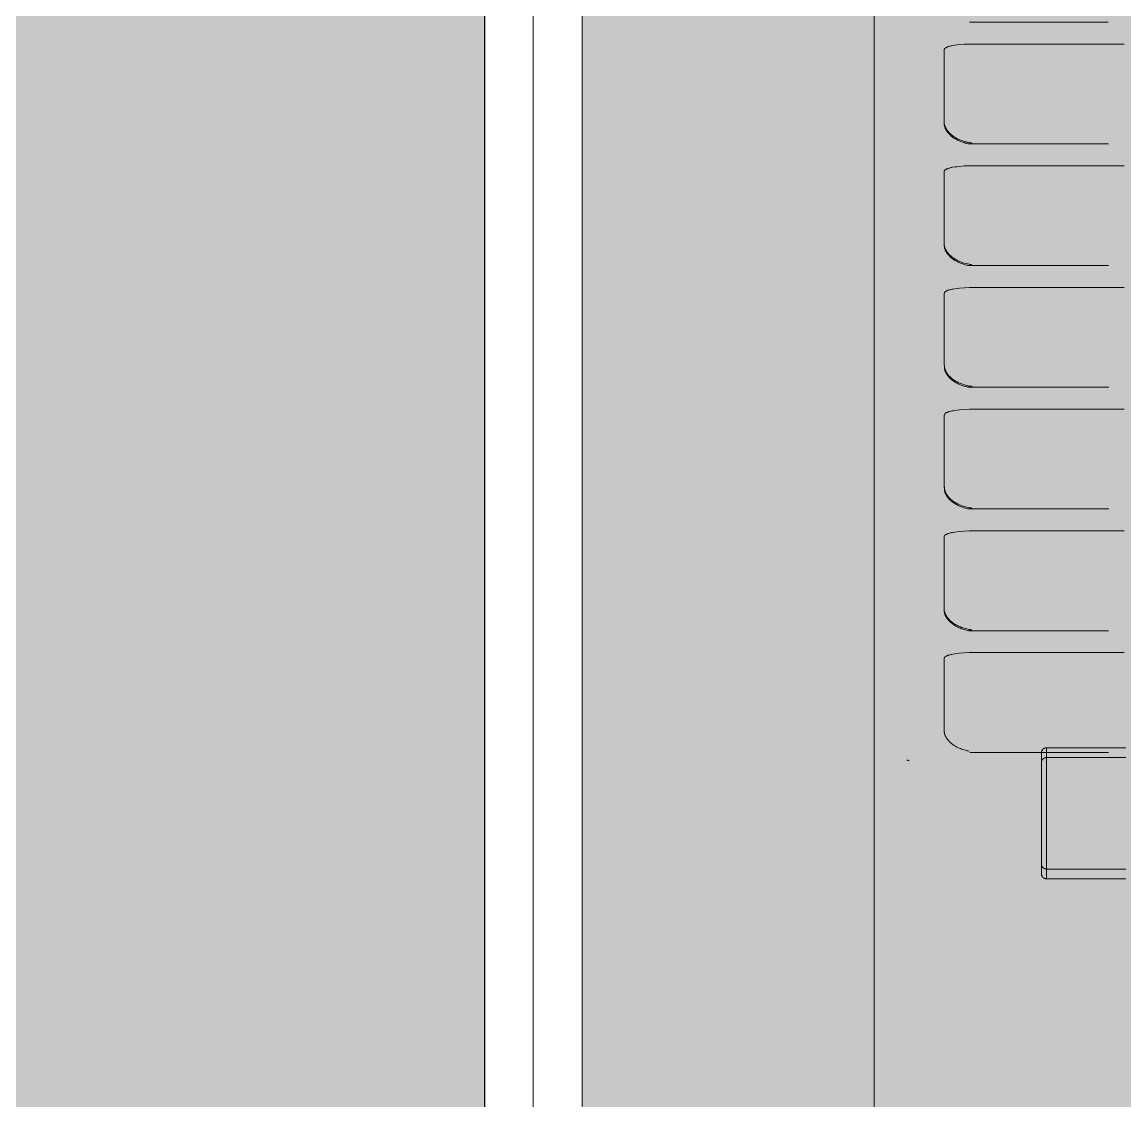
# Model space of a CAD drawing. Header units: millimetres. Extents: x 126 to 12547, y 1644 to 26714.
# Drawn here: x 727.3 to 840.5, y 25243.9 to 25354.6 of the extents above; entities that cross this region are included whole.
import ezdxf

# ---------------------------------------------------------------- set-up
doc = ezdxf.new("R2010")
doc.units = ezdxf.units.MM
doc.linetypes.add('CONTINUA', pattern=[0])
doc.layers.add('cono piramide', color=4, linetype='Continuous')
for name, color, linetype, lineweight in [('F_ARREDI_pareti', 1, 'Continuous', 0), ('F_CARROZZERIA esterna', 9, 'Continuous', 5), ('F_INFISSI', 4, 'Continuous', 5), ('F_MINERAL WALL', 6, 'Continuous', 5), ('F_Tendaggio', 252, 'Continuous', 5), ('F_VETRO', 140, 'Continuous', 5)]:
    doc.layers.add(name, color=color, linetype=linetype, lineweight=lineweight)

# ---------------------------------------------------------------- blocks, each defined once
blk = doc.blocks.new('TENDAGGIO_infisso piccolo_prospetto_fronte')
at = {"layer": 'F_Tendaggio'}
for points in [[(734413.39, 513452.12), (734427.63, 513452.12)], [(734413.4, 513449.86), (734413.36, 513449.86), (734412.84, 513449.84), (734412.32, 513449.8), (734412.09, 513449.77), (734411.87, 513449.74), (734411.67, 513449.71), (734411.58, 513449.69), (734411.49, 513449.67), (734411.41, 513449.65), (734411.33, 513449.63), (734411.25, 513449.61), (734411.18, 513449.58), (734411.15, 513449.57), (734411.12, 513449.56), (734411.09, 513449.55), (734411.06, 513449.54), (734411.03, 513449.52), (734411.01, 513449.51), (734410.98, 513449.5), (734410.96, 513449.49), (734410.94, 513449.47), (734410.93, 513449.47), (734410.92, 513449.46), (734410.91, 513449.45), (734410.9, 513449.44), (734410.89, 513449.44), (734410.88, 513449.43), (734410.87, 513449.42), (734410.86, 513449.42), (734410.85, 513449.41), (734410.85, 513449.4), (734410.84, 513449.4), (734410.83, 513449.39), (734410.83, 513449.38), (734410.82, 513449.37), (734410.81, 513449.37), (734410.81, 513449.36), (734410.81, 513449.36), (734410.8, 513449.35), (734410.8, 513449.35), (734410.8, 513449.34), (734410.8, 513449.34), (734410.8, 513449.34), (734410.79, 513449.33), (734410.79, 513449.33), (734410.79, 513449.32), (734410.79, 513449.32), (734410.79, 513449.32), (734410.79, 513449.31), (734410.78, 513449.31), (734410.78, 513449.31), (734410.78, 513449.3), (734410.78, 513449.3), (734410.78, 513449.29), (734410.78, 513449.29), (734410.78, 513449.29), (734410.78, 513449.28), (734410.78, 513449.28), (734410.78, 513449.27), (734410.77, 513449.27), (734410.77, 513449.27), (734410.77, 513449.26), (734410.77, 513449.26), (734410.77, 513449.25), (734410.77, 513441.9), (734410.77, 513441.86), (734410.78, 513441.82), (734410.78, 513441.77), (734410.79, 513441.73), (734410.79, 513441.69), (734410.8, 513441.64), (734410.81, 513441.6), (734410.82, 513441.56), (734410.83, 513441.51), (734410.85, 513441.47), (734410.86, 513441.43), (734410.88, 513441.38), (734410.9, 513441.34), (734410.92, 513441.3), (734410.94, 513441.25), (734410.96, 513441.21), (734410.98, 513441.17), (734411.01, 513441.13), (734411.03, 513441.08), (734411.06, 513441.04), (734411.09, 513441), (734411.12, 513440.96), (734411.15, 513440.92), (734411.18, 513440.88), (734411.22, 513440.84), (734411.25, 513440.8), (734411.29, 513440.76), (734411.33, 513440.72), (734411.37, 513440.68), (734411.41, 513440.64), (734411.45, 513440.61), (734411.49, 513440.57), (734411.53, 513440.53), (734411.58, 513440.5), (734411.63, 513440.46), (734411.67, 513440.42), (734411.72, 513440.39), (734411.77, 513440.36), (734411.82, 513440.32), (734411.87, 513440.29), (734411.93, 513440.26), (734411.98, 513440.23), (734412.09, 513440.17), (734412.2, 513440.11), (734412.32, 513440.06), (734412.45, 513440), (734412.57, 513439.95), (734412.7, 513439.91), (734412.83, 513439.87), (734412.96, 513439.83), (734413.1, 513439.8), (734413.23, 513439.77), (734413.36, 513439.75)], [(734429.25, 513449.86), (734413.4, 513449.86)], [(734413.63, 513439.66), (734413.63, 513439.66), (734413.63, 513439.66), (734413.63, 513439.66), (734413.63, 513439.66), (734413.63, 513439.66), (734413.63, 513439.66), (734413.63, 513439.66), (734413.63, 513439.66), (734413.63, 513439.66), (734413.63, 513439.66), (734413.63, 513439.66), (734413.63, 513439.66), (734413.62, 513439.66), (734413.62, 513439.66), (734413.62, 513439.66), (734413.62, 513439.66), (734413.62, 513439.66), (734413.62, 513439.66), (734413.62, 513439.66), (734413.62, 513439.66), (734413.62, 513439.66), (734413.62, 513439.66), (734413.62, 513439.66), (734413.62, 513439.66), (734413.62, 513439.66), (734413.62, 513439.66), (734413.62, 513439.66), (734413.62, 513439.66), (734413.62, 513439.66), (734413.62, 513439.66), (734413.62, 513439.66), (734413.62, 513439.66), (734413.62, 513439.66), (734413.62, 513439.66), (734413.62, 513439.66), (734413.62, 513439.66), (734413.62, 513439.66), (734413.62, 513439.66), (734413.62, 513439.65), (734413.62, 513439.65), (734413.62, 513439.65), (734413.62, 513439.65), (734413.62, 513439.65), (734413.62, 513439.65), (734413.61, 513439.65), (734413.61, 513439.65), (734413.61, 513439.65), (734413.61, 513439.65), (734413.61, 513439.65), (734413.61, 513439.65), (734413.6, 513439.65), (734413.59, 513439.64), (734413.58, 513439.64), (734413.57, 513439.64), (734413.56, 513439.63), (734413.54, 513439.63), (734413.53, 513439.63), (734413.52, 513439.63), (734413.48, 513439.63), (734413.46, 513439.62), (734413.43, 513439.62), (734413.41, 513439.62), (734413.38, 513439.62), (734413.35, 513439.62), (734413.33, 513439.63), (734413.3, 513439.63), (734413.28, 513439.63), (734413.25, 513439.63), (734413.23, 513439.64), (734413.2, 513439.64), (734413.08, 513439.67), (734412.95, 513439.7), (734412.82, 513439.74), (734412.7, 513439.78), (734412.57, 513439.82), (734412.45, 513439.87), (734412.33, 513439.92), (734412.21, 513439.97), (734412.1, 513440.03), (734411.99, 513440.09), (734411.89, 513440.15), (734411.84, 513440.18), (734411.79, 513440.21), (734411.74, 513440.24), (734411.69, 513440.28), (734411.65, 513440.31), (734411.6, 513440.34), (734411.56, 513440.38), (734411.51, 513440.41), (734411.47, 513440.45), (734411.43, 513440.49), (734411.39, 513440.52), (734411.35, 513440.56), (734411.32, 513440.6), (734411.28, 513440.63), (734411.24, 513440.67), (734411.21, 513440.71), (734411.18, 513440.75), (734411.15, 513440.79), (734411.12, 513440.83), (734411.09, 513440.87), (734411.06, 513440.91), (734411.03, 513440.95), (734411.01, 513440.99), (734410.98, 513441.03), (734410.96, 513441.07), (734410.94, 513441.11), (734410.92, 513441.15), (734410.9, 513441.19), (734410.88, 513441.23), (734410.87, 513441.27), (734410.85, 513441.32), (734410.84, 513441.36), (734410.83, 513441.4), (734410.82, 513441.44), (734410.81, 513441.48), (734410.8, 513441.52), (734410.79, 513441.56), (734410.78, 513441.61), (734410.78, 513441.65), (734410.78, 513441.69), (734410.77, 513441.73), (734410.77, 513441.86)], [(734413.36, 513439.75), (734413.42, 513439.74), (734413.47, 513439.73), (734413.51, 513439.72), (734413.53, 513439.71), (734413.56, 513439.71), (734413.57, 513439.7), (734413.58, 513439.7), (734413.58, 513439.7), (734413.59, 513439.69), (734413.6, 513439.69), (734413.6, 513439.69), (734413.6, 513439.69), (734413.6, 513439.69), (734413.61, 513439.68), (734413.61, 513439.68), (734413.61, 513439.68), (734413.61, 513439.68), (734413.61, 513439.68), (734413.62, 513439.68), (734413.62, 513439.68), (734413.62, 513439.68), (734413.62, 513439.68), (734413.62, 513439.68), (734413.62, 513439.68), (734413.62, 513439.68), (734413.62, 513439.67), (734413.62, 513439.67), (734413.62, 513439.67), (734413.62, 513439.67), (734413.62, 513439.67), (734413.62, 513439.67), (734413.62, 513439.67), (734413.62, 513439.67), (734413.62, 513439.67), (734413.62, 513439.67), (734413.62, 513439.67), (734413.62, 513439.67), (734413.62, 513439.67), (734413.62, 513439.67), (734413.62, 513439.67), (734413.62, 513439.67), (734413.62, 513439.67), (734413.62, 513439.67), (734413.62, 513439.67), (734413.62, 513439.67), (734413.62, 513439.67), (734413.63, 513439.67), (734413.63, 513439.67), (734413.63, 513439.67), (734413.63, 513439.67), (734413.63, 513439.67), (734413.63, 513439.67), (734413.63, 513439.67), (734413.63, 513439.67), (734413.63, 513439.67), (734413.63, 513439.66)], [(734413.41, 513439.62), (734427.65, 513439.62)], [(734413.4, 513437.37), (734413.36, 513437.37), (734412.84, 513437.34), (734412.32, 513437.3), (734412.09, 513437.27), (734411.87, 513437.24), (734411.67, 513437.21), (734411.58, 513437.19), (734411.49, 513437.17), (734411.41, 513437.15), (734411.33, 513437.13), (734411.25, 513437.11), (734411.18, 513437.09), (734411.15, 513437.08), (734411.12, 513437.06), (734411.09, 513437.05), (734411.06, 513437.04), (734411.03, 513437.03), (734411.01, 513437.01), (734410.98, 513437), (734410.96, 513436.99), (734410.94, 513436.97), (734410.93, 513436.97), (734410.92, 513436.96), (734410.91, 513436.95), (734410.9, 513436.95), (734410.89, 513436.94), (734410.88, 513436.93), (734410.87, 513436.93), (734410.86, 513436.92), (734410.85, 513436.91), (734410.85, 513436.91), (734410.84, 513436.9), (734410.83, 513436.89), (734410.83, 513436.88), (734410.82, 513436.88), (734410.81, 513436.87), (734410.81, 513436.86), (734410.81, 513436.86), (734410.8, 513436.85), (734410.8, 513436.85), (734410.8, 513436.85), (734410.8, 513436.84), (734410.8, 513436.84), (734410.79, 513436.84), (734410.79, 513436.83), (734410.79, 513436.83), (734410.79, 513436.82), (734410.79, 513436.82), (734410.79, 513436.82), (734410.78, 513436.81), (734410.78, 513436.81), (734410.78, 513436.8), (734410.78, 513436.8), (734410.78, 513436.8), (734410.78, 513436.79), (734410.78, 513436.79), (734410.78, 513436.79), (734410.78, 513436.78), (734410.78, 513436.78), (734410.77, 513436.77), (734410.77, 513436.77), (734410.77, 513436.77), (734410.77, 513436.76), (734410.77, 513436.76), (734410.77, 513429.41), (734410.77, 513429.36), (734410.78, 513429.32), (734410.78, 513429.28), (734410.79, 513429.23), (734410.79, 513429.19), (734410.8, 513429.15), (734410.81, 513429.1), (734410.82, 513429.06), (734410.83, 513429.01), (734410.85, 513428.97), (734410.86, 513428.93), (734410.88, 513428.88), (734410.9, 513428.84), (734410.92, 513428.8), (734410.94, 513428.76), (734410.96, 513428.71), (734410.98, 513428.67), (734411.01, 513428.63), (734411.03, 513428.59), (734411.06, 513428.54), (734411.09, 513428.5), (734411.12, 513428.46), (734411.15, 513428.42), (734411.18, 513428.38), (734411.22, 513428.34), (734411.25, 513428.3), (734411.29, 513428.26), (734411.33, 513428.22), (734411.37, 513428.18), (734411.41, 513428.15), (734411.45, 513428.11), (734411.49, 513428.07), (734411.53, 513428.03), (734411.58, 513428), (734411.63, 513427.96), (734411.67, 513427.93), (734411.72, 513427.89), (734411.77, 513427.86), (734411.82, 513427.83), (734411.87, 513427.79), (734411.93, 513427.76), (734411.98, 513427.73), (734412.09, 513427.67), (734412.2, 513427.61), (734412.32, 513427.56), (734412.45, 513427.51), (734412.57, 513427.46), (734412.7, 513427.41), (734412.83, 513427.37), (734412.96, 513427.34), (734413.1, 513427.3), (734413.23, 513427.28), (734413.36, 513427.25)], [(734429.25, 513437.37), (734413.4, 513437.37)], [(734413.63, 513427.17), (734413.63, 513427.17), (734413.63, 513427.17), (734413.63, 513427.17), (734413.63, 513427.17), (734413.63, 513427.17), (734413.63, 513427.17), (734413.63, 513427.17), (734413.63, 513427.17), (734413.63, 513427.17), (734413.63, 513427.17), (734413.63, 513427.17), (734413.63, 513427.16), (734413.62, 513427.16), (734413.62, 513427.16), (734413.62, 513427.16), (734413.62, 513427.16), (734413.62, 513427.16), (734413.62, 513427.16), (734413.62, 513427.16), (734413.62, 513427.16), (734413.62, 513427.16), (734413.62, 513427.16), (734413.62, 513427.16), (734413.62, 513427.16), (734413.62, 513427.16), (734413.62, 513427.16), (734413.62, 513427.16), (734413.62, 513427.16), (734413.62, 513427.16), (734413.62, 513427.16), (734413.62, 513427.16), (734413.62, 513427.16), (734413.62, 513427.16), (734413.62, 513427.16), (734413.62, 513427.16), (734413.62, 513427.16), (734413.62, 513427.16), (734413.62, 513427.16), (734413.62, 513427.16), (734413.62, 513427.16), (734413.62, 513427.16), (734413.62, 513427.16), (734413.62, 513427.15), (734413.62, 513427.15), (734413.61, 513427.15), (734413.61, 513427.15), (734413.61, 513427.15), (734413.61, 513427.15), (734413.61, 513427.15), (734413.61, 513427.15), (734413.6, 513427.15), (734413.59, 513427.15), (734413.58, 513427.14), (734413.57, 513427.14), (734413.56, 513427.14), (734413.54, 513427.13), (734413.53, 513427.13), (734413.52, 513427.13), (734413.48, 513427.13), (734413.46, 513427.13), (734413.43, 513427.13), (734413.41, 513427.13), (734413.38, 513427.13), (734413.35, 513427.13), (734413.33, 513427.13), (734413.3, 513427.13), (734413.28, 513427.13), (734413.25, 513427.14), (734413.23, 513427.14), (734413.2, 513427.14), (734413.08, 513427.17), (734412.95, 513427.2), (734412.82, 513427.24), (734412.7, 513427.28), (734412.57, 513427.32), (734412.45, 513427.37), (734412.33, 513427.42), (734412.21, 513427.47), (734412.1, 513427.53), (734411.99, 513427.59), (734411.89, 513427.65), (734411.84, 513427.68), (734411.79, 513427.71), (734411.74, 513427.75), (734411.69, 513427.78), (734411.65, 513427.81), (734411.6, 513427.85), (734411.56, 513427.88), (734411.51, 513427.92), (734411.47, 513427.95), (734411.43, 513427.99), (734411.39, 513428.03), (734411.35, 513428.06), (734411.32, 513428.1), (734411.28, 513428.14), (734411.24, 513428.17), (734411.21, 513428.21), (734411.18, 513428.25), (734411.15, 513428.29), (734411.12, 513428.33), (734411.09, 513428.37), (734411.06, 513428.41), (734411.03, 513428.45), (734411.01, 513428.49), (734410.98, 513428.53), (734410.96, 513428.57), (734410.94, 513428.61), (734410.92, 513428.65), (734410.9, 513428.69), (734410.88, 513428.74), (734410.87, 513428.78), (734410.85, 513428.82), (734410.84, 513428.86), (734410.83, 513428.9), (734410.82, 513428.94), (734410.81, 513428.98), (734410.8, 513429.02), (734410.79, 513429.07), (734410.78, 513429.11), (734410.78, 513429.15), (734410.78, 513429.19), (734410.77, 513429.23), (734410.77, 513429.36)], [(734413.36, 513427.25), (734413.42, 513427.24), (734413.47, 513427.23), (734413.51, 513427.22), (734413.53, 513427.21), (734413.56, 513427.21), (734413.57, 513427.2), (734413.58, 513427.2), (734413.58, 513427.2), (734413.59, 513427.2), (734413.6, 513427.19), (734413.6, 513427.19), (734413.6, 513427.19), (734413.6, 513427.19), (734413.61, 513427.19), (734413.61, 513427.19), (734413.61, 513427.18), (734413.61, 513427.18), (734413.61, 513427.18), (734413.62, 513427.18), (734413.62, 513427.18), (734413.62, 513427.18), (734413.62, 513427.18), (734413.62, 513427.18), (734413.62, 513427.18), (734413.62, 513427.18), (734413.62, 513427.18), (734413.62, 513427.18), (734413.62, 513427.18), (734413.62, 513427.18), (734413.62, 513427.18), (734413.62, 513427.18), (734413.62, 513427.17), (734413.62, 513427.17), (734413.62, 513427.17), (734413.62, 513427.17), (734413.62, 513427.17), (734413.62, 513427.17), (734413.62, 513427.17), (734413.62, 513427.17), (734413.62, 513427.17), (734413.62, 513427.17), (734413.62, 513427.17), (734413.62, 513427.17), (734413.62, 513427.17), (734413.62, 513427.17), (734413.62, 513427.17), (734413.63, 513427.17), (734413.63, 513427.17), (734413.63, 513427.17), (734413.63, 513427.17), (734413.63, 513427.17), (734413.63, 513427.17), (734413.63, 513427.17), (734413.63, 513427.17), (734413.63, 513427.17), (734413.63, 513427.17)], [(734413.41, 513427.13), (734427.65, 513427.13)], [(734413.43, 513424.87), (734413.38, 513424.87), (734412.86, 513424.84), (734412.34, 513424.8), (734412.11, 513424.77), (734411.89, 513424.74), (734411.69, 513424.71), (734411.6, 513424.69), (734411.51, 513424.67), (734411.43, 513424.65), (734411.35, 513424.63), (734411.27, 513424.61), (734411.2, 513424.59), (734411.17, 513424.58), (734411.14, 513424.57), (734411.11, 513424.55), (734411.08, 513424.54), (734411.05, 513424.53), (734411.03, 513424.52), (734411, 513424.5), (734410.98, 513424.49), (734410.96, 513424.48), (734410.95, 513424.47), (734410.94, 513424.46), (734410.93, 513424.46), (734410.92, 513424.45), (734410.91, 513424.44), (734410.9, 513424.44), (734410.89, 513424.43), (734410.88, 513424.42), (734410.87, 513424.41), (734410.87, 513424.41), (734410.86, 513424.4), (734410.85, 513424.39), (734410.85, 513424.39), (734410.84, 513424.38), (734410.84, 513424.37), (734410.83, 513424.36), (734410.83, 513424.36), (734410.83, 513424.36), (734410.82, 513424.35), (734410.82, 513424.35), (734410.82, 513424.35), (734410.82, 513424.34), (734410.81, 513424.34), (734410.81, 513424.33), (734410.81, 513424.33), (734410.81, 513424.33), (734410.81, 513424.32), (734410.81, 513424.32), (734410.8, 513424.31), (734410.8, 513424.31), (734410.8, 513424.31), (734410.8, 513424.3), (734410.8, 513424.3), (734410.8, 513424.3), (734410.8, 513424.29), (734410.8, 513424.29), (734410.8, 513424.28), (734410.8, 513424.28), (734410.8, 513424.28), (734410.8, 513424.27), (734410.79, 513424.27), (734410.79, 513424.26), (734410.79, 513424.26), (734410.79, 513416.91), (734410.8, 513416.87), (734410.8, 513416.82), (734410.8, 513416.78), (734410.81, 513416.74), (734410.81, 513416.69), (734410.82, 513416.65), (734410.83, 513416.6), (734410.84, 513416.56), (734410.85, 513416.52), (734410.87, 513416.47), (734410.88, 513416.43), (734410.9, 513416.39), (734410.92, 513416.34), (734410.94, 513416.3), (734410.96, 513416.26), (734410.98, 513416.22), (734411, 513416.17), (734411.03, 513416.13), (734411.05, 513416.09), (734411.08, 513416.05), (734411.11, 513416.01), (734411.14, 513415.96), (734411.17, 513415.92), (734411.2, 513415.88), (734411.24, 513415.84), (734411.27, 513415.8), (734411.31, 513415.76), (734411.35, 513415.72), (734411.39, 513415.69), (734411.43, 513415.65), (734411.47, 513415.61), (734411.51, 513415.57), (734411.56, 513415.54), (734411.6, 513415.5), (734411.65, 513415.46), (734411.69, 513415.43), (734411.74, 513415.4), (734411.79, 513415.36), (734411.84, 513415.33), (734411.89, 513415.3), (734411.95, 513415.26), (734412, 513415.23), (734412.11, 513415.17), (734412.22, 513415.12), (734412.34, 513415.06), (734412.47, 513415.01), (734412.59, 513414.96), (734412.72, 513414.92), (734412.85, 513414.87), (734412.98, 513414.84), (734413.12, 513414.81), (734413.25, 513414.78), (734413.38, 513414.75)], [(734429.27, 513424.87), (734413.43, 513424.87)], [(734413.65, 513414.67), (734413.65, 513414.67), (734413.65, 513414.67), (734413.65, 513414.67), (734413.65, 513414.67), (734413.65, 513414.67), (734413.65, 513414.67), (734413.65, 513414.67), (734413.65, 513414.67), (734413.65, 513414.67), (734413.65, 513414.67), (734413.65, 513414.67), (734413.65, 513414.67), (734413.65, 513414.67), (734413.65, 513414.67), (734413.65, 513414.67), (734413.65, 513414.67), (734413.65, 513414.67), (734413.65, 513414.67), (734413.65, 513414.67), (734413.64, 513414.67), (734413.64, 513414.67), (734413.64, 513414.67), (734413.64, 513414.67), (734413.64, 513414.67), (734413.64, 513414.66), (734413.64, 513414.66), (734413.64, 513414.66), (734413.64, 513414.66), (734413.64, 513414.66), (734413.64, 513414.66), (734413.64, 513414.66), (734413.64, 513414.66), (734413.64, 513414.66), (734413.64, 513414.66), (734413.64, 513414.66), (734413.64, 513414.66), (734413.64, 513414.66), (734413.64, 513414.66), (734413.64, 513414.66), (734413.64, 513414.66), (734413.64, 513414.66), (734413.64, 513414.66), (734413.64, 513414.66), (734413.64, 513414.66), (734413.63, 513414.66), (734413.63, 513414.66), (734413.63, 513414.66), (734413.63, 513414.65), (734413.63, 513414.65), (734413.63, 513414.65), (734413.63, 513414.65), (734413.61, 513414.65), (734413.6, 513414.65), (734413.59, 513414.64), (734413.58, 513414.64), (734413.56, 513414.64), (734413.55, 513414.64), (734413.54, 513414.63), (734413.5, 513414.63), (734413.48, 513414.63), (734413.45, 513414.63), (734413.43, 513414.63), (734413.4, 513414.63), (734413.38, 513414.63), (734413.35, 513414.63), (734413.32, 513414.63), (734413.3, 513414.64), (734413.27, 513414.64), (734413.25, 513414.64), (734413.22, 513414.65), (734413.1, 513414.67), (734412.97, 513414.71), (734412.84, 513414.74), (734412.72, 513414.78), (734412.59, 513414.82), (734412.47, 513414.87), (734412.35, 513414.92), (734412.23, 513414.98), (734412.12, 513415.03), (734412.01, 513415.09), (734411.91, 513415.15), (734411.86, 513415.18), (734411.81, 513415.22), (734411.76, 513415.25), (734411.71, 513415.28), (734411.67, 513415.31), (734411.62, 513415.35), (734411.58, 513415.38), (734411.53, 513415.42), (734411.49, 513415.45), (734411.45, 513415.49), (734411.41, 513415.53), (734411.37, 513415.56), (734411.34, 513415.6), (734411.3, 513415.64), (734411.26, 513415.68), (734411.23, 513415.72), (734411.2, 513415.75), (734411.17, 513415.79), (734411.14, 513415.83), (734411.11, 513415.87), (734411.08, 513415.91), (734411.05, 513415.95), (734411.03, 513415.99), (734411.01, 513416.03), (734410.98, 513416.07), (734410.96, 513416.12), (734410.94, 513416.16), (734410.92, 513416.2), (734410.9, 513416.24), (734410.89, 513416.28), (734410.87, 513416.32), (734410.86, 513416.36), (734410.85, 513416.4), (734410.84, 513416.44), (734410.83, 513416.49), (734410.82, 513416.53), (734410.81, 513416.57), (734410.8, 513416.61), (734410.8, 513416.65), (734410.8, 513416.69), (734410.8, 513416.73), (734410.79, 513416.87)], [(734413.38, 513414.75), (734413.44, 513414.74), (734413.49, 513414.73), (734413.53, 513414.72), (734413.55, 513414.72), (734413.58, 513414.71), (734413.59, 513414.71), (734413.6, 513414.7), (734413.6, 513414.7), (734413.61, 513414.7), (734413.62, 513414.7), (734413.62, 513414.69), (734413.62, 513414.69), (734413.63, 513414.69), (734413.63, 513414.69), (734413.63, 513414.69), (734413.63, 513414.69), (734413.63, 513414.69), (734413.64, 513414.68), (734413.64, 513414.68), (734413.64, 513414.68), (734413.64, 513414.68), (734413.64, 513414.68), (734413.64, 513414.68), (734413.64, 513414.68), (734413.64, 513414.68), (734413.64, 513414.68), (734413.64, 513414.68), (734413.64, 513414.68), (734413.64, 513414.68), (734413.64, 513414.68), (734413.64, 513414.68), (734413.64, 513414.68), (734413.64, 513414.68), (734413.64, 513414.68), (734413.64, 513414.68), (734413.64, 513414.68), (734413.64, 513414.68), (734413.64, 513414.68), (734413.64, 513414.67), (734413.64, 513414.67), (734413.64, 513414.67), (734413.65, 513414.67), (734413.65, 513414.67), (734413.65, 513414.67), (734413.65, 513414.67), (734413.65, 513414.67), (734413.65, 513414.67), (734413.65, 513414.67), (734413.65, 513414.67), (734413.65, 513414.67), (734413.65, 513414.67), (734413.65, 513414.67), (734413.65, 513414.67), (734413.65, 513414.67), (734413.65, 513414.67), (734413.65, 513414.67)], [(734413.43, 513414.63), (734427.67, 513414.63)], [(734413.43, 513412.37), (734413.38, 513412.37), (734412.86, 513412.35), (734412.34, 513412.3), (734412.11, 513412.28), (734411.89, 513412.25), (734411.69, 513412.21), (734411.6, 513412.2), (734411.51, 513412.18), (734411.43, 513412.16), (734411.35, 513412.14), (734411.27, 513412.11), (734411.2, 513412.09), (734411.17, 513412.08), (734411.14, 513412.07), (734411.11, 513412.06), (734411.08, 513412.04), (734411.05, 513412.03), (734411.03, 513412.02), (734411, 513412.01), (734410.98, 513411.99), (734410.96, 513411.98), (734410.95, 513411.97), (734410.94, 513411.97), (734410.93, 513411.96), (734410.92, 513411.95), (734410.91, 513411.95), (734410.9, 513411.94), (734410.89, 513411.93), (734410.88, 513411.92), (734410.87, 513411.92), (734410.87, 513411.91), (734410.86, 513411.9), (734410.85, 513411.9), (734410.85, 513411.89), (734410.84, 513411.88), (734410.84, 513411.87), (734410.83, 513411.87), (734410.83, 513411.86), (734410.83, 513411.86), (734410.82, 513411.86), (734410.82, 513411.85), (734410.82, 513411.85), (734410.82, 513411.84), (734410.81, 513411.84), (734410.81, 513411.84), (734410.81, 513411.83), (734410.81, 513411.83), (734410.81, 513411.83), (734410.81, 513411.82), (734410.8, 513411.82), (734410.8, 513411.81), (734410.8, 513411.81), (734410.8, 513411.81), (734410.8, 513411.8), (734410.8, 513411.8), (734410.8, 513411.79), (734410.8, 513411.79), (734410.8, 513411.79), (734410.8, 513411.78), (734410.8, 513411.78), (734410.8, 513411.77), (734410.79, 513411.77), (734410.79, 513411.77), (734410.79, 513411.76), (734410.79, 513404.41), (734410.8, 513404.37), (734410.8, 513404.33), (734410.8, 513404.28), (734410.81, 513404.24), (734410.81, 513404.19), (734410.82, 513404.15), (734410.83, 513404.11), (734410.84, 513404.06), (734410.85, 513404.02), (734410.87, 513403.98), (734410.88, 513403.93), (734410.9, 513403.89), (734410.92, 513403.85), (734410.94, 513403.8), (734410.96, 513403.76), (734410.98, 513403.72), (734411, 513403.68), (734411.03, 513403.63), (734411.05, 513403.59), (734411.08, 513403.55), (734411.11, 513403.51), (734411.14, 513403.47), (734411.17, 513403.43), (734411.2, 513403.39), (734411.24, 513403.35), (734411.27, 513403.31), (734411.31, 513403.27), (734411.35, 513403.23), (734411.39, 513403.19), (734411.43, 513403.15), (734411.47, 513403.11), (734411.51, 513403.08), (734411.56, 513403.04), (734411.6, 513403), (734411.65, 513402.97), (734411.69, 513402.93), (734411.74, 513402.9), (734411.79, 513402.86), (734411.84, 513402.83), (734411.89, 513402.8), (734411.95, 513402.77), (734412, 513402.74), (734412.11, 513402.68), (734412.22, 513402.62), (734412.34, 513402.56), (734412.47, 513402.51), (734412.59, 513402.46), (734412.72, 513402.42), (734412.85, 513402.38), (734412.98, 513402.34), (734413.12, 513402.31), (734413.25, 513402.28), (734413.38, 513402.26)], [(734429.27, 513412.37), (734413.43, 513412.37)], [(734413.65, 513402.17), (734413.65, 513402.17), (734413.65, 513402.17), (734413.65, 513402.17), (734413.65, 513402.17), (734413.65, 513402.17), (734413.65, 513402.17), (734413.65, 513402.17), (734413.65, 513402.17), (734413.65, 513402.17), (734413.65, 513402.17), (734413.65, 513402.17), (734413.65, 513402.17), (734413.65, 513402.17), (734413.65, 513402.17), (734413.65, 513402.17), (734413.65, 513402.17), (734413.65, 513402.17), (734413.65, 513402.17), (734413.65, 513402.17), (734413.64, 513402.17), (734413.64, 513402.17), (734413.64, 513402.17), (734413.64, 513402.17), (734413.64, 513402.17), (734413.64, 513402.17), (734413.64, 513402.17), (734413.64, 513402.17), (734413.64, 513402.17), (734413.64, 513402.17), (734413.64, 513402.17), (734413.64, 513402.17), (734413.64, 513402.16), (734413.64, 513402.16), (734413.64, 513402.16), (734413.64, 513402.16), (734413.64, 513402.16), (734413.64, 513402.16), (734413.64, 513402.16), (734413.64, 513402.16), (734413.64, 513402.16), (734413.64, 513402.16), (734413.64, 513402.16), (734413.64, 513402.16), (734413.64, 513402.16), (734413.63, 513402.16), (734413.63, 513402.16), (734413.63, 513402.16), (734413.63, 513402.16), (734413.63, 513402.16), (734413.63, 513402.16), (734413.63, 513402.15), (734413.61, 513402.15), (734413.6, 513402.15), (734413.59, 513402.14), (734413.58, 513402.14), (734413.56, 513402.14), (734413.55, 513402.14), (734413.54, 513402.14), (734413.5, 513402.13), (734413.48, 513402.13), (734413.45, 513402.13), (734413.43, 513402.13), (734413.4, 513402.13), (734413.38, 513402.13), (734413.35, 513402.13), (734413.32, 513402.14), (734413.3, 513402.14), (734413.27, 513402.14), (734413.25, 513402.14), (734413.22, 513402.15), (734413.1, 513402.18), (734412.97, 513402.21), (734412.84, 513402.24), (734412.72, 513402.28), (734412.59, 513402.33), (734412.47, 513402.37), (734412.35, 513402.43), (734412.23, 513402.48), (734412.12, 513402.54), (734412.01, 513402.59), (734411.91, 513402.65), (734411.86, 513402.69), (734411.81, 513402.72), (734411.76, 513402.75), (734411.71, 513402.78), (734411.67, 513402.82), (734411.62, 513402.85), (734411.58, 513402.89), (734411.53, 513402.92), (734411.49, 513402.96), (734411.45, 513402.99), (734411.41, 513403.03), (734411.37, 513403.07), (734411.34, 513403.1), (734411.3, 513403.14), (734411.26, 513403.18), (734411.23, 513403.22), (734411.2, 513403.26), (734411.17, 513403.3), (734411.14, 513403.34), (734411.11, 513403.37), (734411.08, 513403.41), (734411.05, 513403.45), (734411.03, 513403.5), (734411.01, 513403.54), (734410.98, 513403.58), (734410.96, 513403.62), (734410.94, 513403.66), (734410.92, 513403.7), (734410.9, 513403.74), (734410.89, 513403.78), (734410.87, 513403.82), (734410.86, 513403.86), (734410.85, 513403.91), (734410.84, 513403.95), (734410.83, 513403.99), (734410.82, 513404.03), (734410.81, 513404.07), (734410.8, 513404.11), (734410.8, 513404.15), (734410.8, 513404.2), (734410.8, 513404.24), (734410.79, 513404.37)], [(734413.38, 513402.26), (734413.44, 513402.25), (734413.49, 513402.24), (734413.53, 513402.23), (734413.55, 513402.22), (734413.58, 513402.21), (734413.59, 513402.21), (734413.6, 513402.21), (734413.6, 513402.2), (734413.61, 513402.2), (734413.62, 513402.2), (734413.62, 513402.2), (734413.62, 513402.19), (734413.63, 513402.19), (734413.63, 513402.19), (734413.63, 513402.19), (734413.63, 513402.19), (734413.63, 513402.19), (734413.64, 513402.19), (734413.64, 513402.19), (734413.64, 513402.19), (734413.64, 513402.19), (734413.64, 513402.19), (734413.64, 513402.18), (734413.64, 513402.18), (734413.64, 513402.18), (734413.64, 513402.18), (734413.64, 513402.18), (734413.64, 513402.18), (734413.64, 513402.18), (734413.64, 513402.18), (734413.64, 513402.18), (734413.64, 513402.18), (734413.64, 513402.18), (734413.64, 513402.18), (734413.64, 513402.18), (734413.64, 513402.18), (734413.64, 513402.18), (734413.64, 513402.18), (734413.64, 513402.18), (734413.64, 513402.18), (734413.64, 513402.18), (734413.65, 513402.18), (734413.65, 513402.18), (734413.65, 513402.18), (734413.65, 513402.18), (734413.65, 513402.18), (734413.65, 513402.18), (734413.65, 513402.17), (734413.65, 513402.17), (734413.65, 513402.17), (734413.65, 513402.17), (734413.65, 513402.17), (734413.65, 513402.17), (734413.65, 513402.17), (734413.65, 513402.17), (734413.65, 513402.17)], [(734413.43, 513402.13), (734427.67, 513402.13)], [(734413.4, 513399.87), (734413.36, 513399.87), (734412.84, 513399.85), (734412.32, 513399.81), (734412.09, 513399.78), (734411.87, 513399.75), (734411.67, 513399.72), (734411.58, 513399.7), (734411.49, 513399.68), (734411.41, 513399.66), (734411.33, 513399.64), (734411.25, 513399.62), (734411.18, 513399.59), (734411.15, 513399.58), (734411.12, 513399.57), (734411.09, 513399.56), (734411.06, 513399.55), (734411.03, 513399.53), (734411.01, 513399.52), (734410.98, 513399.51), (734410.96, 513399.5), (734410.94, 513399.48), (734410.93, 513399.48), (734410.92, 513399.47), (734410.91, 513399.46), (734410.9, 513399.46), (734410.89, 513399.45), (734410.88, 513399.44), (734410.87, 513399.43), (734410.86, 513399.43), (734410.85, 513399.42), (734410.85, 513399.41), (734410.84, 513399.41), (734410.83, 513399.4), (734410.83, 513399.39), (734410.82, 513399.38), (734410.81, 513399.38), (734410.81, 513399.37), (734410.81, 513399.37), (734410.8, 513399.36), (734410.8, 513399.36), (734410.8, 513399.35), (734410.8, 513399.35), (734410.8, 513399.35), (734410.79, 513399.34), (734410.79, 513399.34), (734410.79, 513399.34), (734410.79, 513399.33), (734410.79, 513399.33), (734410.79, 513399.32), (734410.78, 513399.32), (734410.78, 513399.32), (734410.78, 513399.31), (734410.78, 513399.31), (734410.78, 513399.3), (734410.78, 513399.3), (734410.78, 513399.3), (734410.78, 513399.29), (734410.78, 513399.29), (734410.78, 513399.29), (734410.77, 513399.28), (734410.77, 513399.28), (734410.77, 513399.27), (734410.77, 513399.27), (734410.77, 513399.27), (734410.77, 513391.92), (734410.77, 513391.87), (734410.78, 513391.83), (734410.78, 513391.78), (734410.79, 513391.74), (734410.79, 513391.7), (734410.8, 513391.65), (734410.81, 513391.61), (734410.82, 513391.57), (734410.83, 513391.52), (734410.85, 513391.48), (734410.86, 513391.44), (734410.88, 513391.39), (734410.9, 513391.35), (734410.92, 513391.31), (734410.94, 513391.26), (734410.96, 513391.22), (734410.98, 513391.18), (734411.01, 513391.14), (734411.03, 513391.09), (734411.06, 513391.05), (734411.09, 513391.01), (734411.12, 513390.97), (734411.15, 513390.93), (734411.18, 513390.89), (734411.22, 513390.85), (734411.25, 513390.81), (734411.29, 513390.77), (734411.33, 513390.73), (734411.37, 513390.69), (734411.41, 513390.65), (734411.45, 513390.62), (734411.49, 513390.58), (734411.53, 513390.54), (734411.58, 513390.51), (734411.63, 513390.47), (734411.67, 513390.44), (734411.72, 513390.4), (734411.77, 513390.37), (734411.82, 513390.33), (734411.87, 513390.3), (734411.93, 513390.27), (734411.98, 513390.24), (734412.09, 513390.18), (734412.2, 513390.12), (734412.32, 513390.07), (734412.45, 513390.01), (734412.57, 513389.97), (734412.7, 513389.92), (734412.83, 513389.88), (734412.96, 513389.84), (734413.1, 513389.81), (734413.23, 513389.78), (734413.36, 513389.76)], [(734429.25, 513399.87), (734413.4, 513399.87)], [(734413.63, 513389.68), (734413.63, 513389.67), (734413.63, 513389.67), (734413.63, 513389.67), (734413.63, 513389.67), (734413.63, 513389.67), (734413.63, 513389.67), (734413.63, 513389.67), (734413.63, 513389.67), (734413.63, 513389.67), (734413.63, 513389.67), (734413.63, 513389.67), (734413.63, 513389.67), (734413.62, 513389.67), (734413.62, 513389.67), (734413.62, 513389.67), (734413.62, 513389.67), (734413.62, 513389.67), (734413.62, 513389.67), (734413.62, 513389.67), (734413.62, 513389.67), (734413.62, 513389.67), (734413.62, 513389.67), (734413.62, 513389.67), (734413.62, 513389.67), (734413.62, 513389.67), (734413.62, 513389.67), (734413.62, 513389.67), (734413.62, 513389.67), (734413.62, 513389.67), (734413.62, 513389.67), (734413.62, 513389.67), (734413.62, 513389.67), (734413.62, 513389.67), (734413.62, 513389.67), (734413.62, 513389.67), (734413.62, 513389.67), (734413.62, 513389.67), (734413.62, 513389.67), (734413.62, 513389.66), (734413.62, 513389.66), (734413.62, 513389.66), (734413.62, 513389.66), (734413.62, 513389.66), (734413.62, 513389.66), (734413.61, 513389.66), (734413.61, 513389.66), (734413.61, 513389.66), (734413.61, 513389.66), (734413.61, 513389.66), (734413.61, 513389.66), (734413.6, 513389.66), (734413.59, 513389.65), (734413.58, 513389.65), (734413.57, 513389.65), (734413.56, 513389.64), (734413.54, 513389.64), (734413.53, 513389.64), (734413.52, 513389.64), (734413.48, 513389.64), (734413.46, 513389.63), (734413.43, 513389.63), (734413.41, 513389.63), (734413.38, 513389.63), (734413.35, 513389.63), (734413.33, 513389.64), (734413.3, 513389.64), (734413.28, 513389.64), (734413.25, 513389.64), (734413.23, 513389.65), (734413.2, 513389.65), (734413.08, 513389.68), (734412.95, 513389.71), (734412.82, 513389.75), (734412.7, 513389.79), (734412.57, 513389.83), (734412.45, 513389.88), (734412.33, 513389.93), (734412.21, 513389.98), (734412.1, 513390.04), (734411.99, 513390.1), (734411.89, 513390.16), (734411.84, 513390.19), (734411.79, 513390.22), (734411.74, 513390.25), (734411.69, 513390.29), (734411.65, 513390.32), (734411.6, 513390.35), (734411.56, 513390.39), (734411.51, 513390.42), (734411.47, 513390.46), (734411.43, 513390.5), (734411.39, 513390.53), (734411.35, 513390.57), (734411.32, 513390.61), (734411.28, 513390.64), (734411.24, 513390.68), (734411.21, 513390.72), (734411.18, 513390.76), (734411.15, 513390.8), (734411.12, 513390.84), (734411.09, 513390.88), (734411.06, 513390.92), (734411.03, 513390.96), (734411.01, 513391), (734410.98, 513391.04), (734410.96, 513391.08), (734410.94, 513391.12), (734410.92, 513391.16), (734410.9, 513391.2), (734410.88, 513391.24), (734410.87, 513391.28), (734410.85, 513391.33), (734410.84, 513391.37), (734410.83, 513391.41), (734410.82, 513391.45), (734410.81, 513391.49), (734410.8, 513391.53), (734410.79, 513391.57), (734410.78, 513391.62), (734410.78, 513391.66), (734410.78, 513391.7), (734410.77, 513391.74), (734410.77, 513391.87)], [(734413.36, 513389.76), (734413.42, 513389.75), (734413.47, 513389.74), (734413.51, 513389.73), (734413.53, 513389.72), (734413.56, 513389.72), (734413.57, 513389.71), (734413.58, 513389.71), (734413.58, 513389.71), (734413.59, 513389.7), (734413.6, 513389.7), (734413.6, 513389.7), (734413.6, 513389.7), (734413.6, 513389.7), (734413.61, 513389.69), (734413.61, 513389.69), (734413.61, 513389.69), (734413.61, 513389.69), (734413.61, 513389.69), (734413.62, 513389.69), (734413.62, 513389.69), (734413.62, 513389.69), (734413.62, 513389.69), (734413.62, 513389.69), (734413.62, 513389.69), (734413.62, 513389.69), (734413.62, 513389.69), (734413.62, 513389.68), (734413.62, 513389.68), (734413.62, 513389.68), (734413.62, 513389.68), (734413.62, 513389.68), (734413.62, 513389.68), (734413.62, 513389.68), (734413.62, 513389.68), (734413.62, 513389.68), (734413.62, 513389.68), (734413.62, 513389.68), (734413.62, 513389.68), (734413.62, 513389.68), (734413.62, 513389.68), (734413.62, 513389.68), (734413.62, 513389.68), (734413.62, 513389.68), (734413.62, 513389.68), (734413.62, 513389.68), (734413.62, 513389.68), (734413.63, 513389.68), (734413.63, 513389.68), (734413.63, 513389.68), (734413.63, 513389.68), (734413.63, 513389.68), (734413.63, 513389.68), (734413.63, 513389.68), (734413.63, 513389.68), (734413.63, 513389.68), (734413.63, 513389.68)], [(734413.41, 513389.63), (734427.65, 513389.63)], [(734413.4, 513387.38), (734413.36, 513387.38), (734412.84, 513387.35), (734412.32, 513387.31), (734412.09, 513387.28), (734411.87, 513387.25), (734411.67, 513387.22), (734411.58, 513387.2), (734411.49, 513387.18), (734411.41, 513387.16), (734411.33, 513387.14), (734411.25, 513387.12), (734411.18, 513387.1), (734411.15, 513387.09), (734411.12, 513387.07), (734411.09, 513387.06), (734411.06, 513387.05), (734411.03, 513387.04), (734411.01, 513387.02), (734410.98, 513387.01), (734410.96, 513387), (734410.94, 513386.98), (734410.93, 513386.98), (734410.92, 513386.97), (734410.91, 513386.96), (734410.9, 513386.96), (734410.89, 513386.95), (734410.88, 513386.94), (734410.87, 513386.94), (734410.86, 513386.93), (734410.85, 513386.92), (734410.85, 513386.92), (734410.84, 513386.91), (734410.83, 513386.9), (734410.83, 513386.89), (734410.82, 513386.89), (734410.81, 513386.88), (734410.81, 513386.87), (734410.81, 513386.87), (734410.8, 513386.86), (734410.8, 513386.86), (734410.8, 513386.86), (734410.8, 513386.85), (734410.8, 513386.85), (734410.79, 513386.85), (734410.79, 513386.84), (734410.79, 513386.84), (734410.79, 513386.83), (734410.79, 513386.83), (734410.79, 513386.83), (734410.78, 513386.82), (734410.78, 513386.82), (734410.78, 513386.81), (734410.78, 513386.81), (734410.78, 513386.81), (734410.78, 513386.8), (734410.78, 513386.8), (734410.78, 513386.8), (734410.78, 513386.79), (734410.78, 513386.79), (734410.77, 513386.78), (734410.77, 513386.78), (734410.77, 513386.78), (734410.77, 513386.77), (734410.77, 513386.77), (734410.77, 513379.42), (734410.77, 513379.37), (734410.78, 513379.33), (734410.78, 513379.29), (734410.79, 513379.24), (734410.79, 513379.2), (734410.8, 513379.16), (734410.81, 513379.11), (734410.82, 513379.07), (734410.83, 513379.03), (734410.85, 513378.98), (734410.86, 513378.94), (734410.88, 513378.89), (734410.9, 513378.85), (734410.92, 513378.81), (734410.94, 513378.77), (734410.96, 513378.72), (734410.98, 513378.68), (734411.01, 513378.64), (734411.03, 513378.6), (734411.06, 513378.55), (734411.09, 513378.51), (734411.12, 513378.47), (734411.15, 513378.43), (734411.18, 513378.39), (734411.22, 513378.35), (734411.25, 513378.31), (734411.29, 513378.27), (734411.33, 513378.23), (734411.37, 513378.19), (734411.41, 513378.16), (734411.45, 513378.12), (734411.49, 513378.08), (734411.53, 513378.04), (734411.58, 513378.01), (734411.63, 513377.97), (734411.67, 513377.94), (734411.72, 513377.9), (734411.77, 513377.87), (734411.82, 513377.84), (734411.87, 513377.8), (734411.93, 513377.77), (734411.98, 513377.74), (734412.09, 513377.68), (734412.2, 513377.62), (734412.32, 513377.57), (734412.45, 513377.52), (734412.57, 513377.47), (734412.7, 513377.42), (734412.83, 513377.38), (734412.96, 513377.35), (734413.1, 513377.31), (734413.23, 513377.29), (734413.36, 513377.26)], [(734429.25, 513387.38), (734413.4, 513387.38)], [(734413.41, 513377.14), (734427.65, 513377.14)], [(734421.28, 513377.61), (734421.27, 513377.61), (734421.26, 513377.61), (734421.25, 513377.61), (734421.24, 513377.61), (734421.23, 513377.61), (734421.21, 513377.61), (734421.2, 513377.6), (734421.19, 513377.6), (734421.18, 513377.6), (734421.17, 513377.6), (734421.16, 513377.59), (734421.14, 513377.59), (734421.13, 513377.59), (734421.12, 513377.58), (734421.11, 513377.58), (734421.1, 513377.58), (734421.08, 513377.57), (734421.07, 513377.57), (734421.06, 513377.56), (734421.05, 513377.55), (734421.04, 513377.55), (734421.03, 513377.54), (734421.02, 513377.53), (734421, 513377.53), (734420.99, 513377.52), (734420.98, 513377.51), (734420.97, 513377.51), (734420.96, 513377.5), (734420.95, 513377.49), (734420.94, 513377.48), (734420.93, 513377.47), (734420.92, 513377.46), (734420.91, 513377.45), (734420.91, 513377.44), (734420.9, 513377.43), (734420.89, 513377.42), (734420.88, 513377.41), (734420.87, 513377.4), (734420.86, 513377.39), (734420.86, 513377.38), (734420.85, 513377.37), (734420.84, 513377.36), (734420.84, 513377.35), (734420.83, 513377.34), (734420.83, 513377.32), (734420.82, 513377.31), (734420.81, 513377.3), (734420.81, 513377.29), (734420.81, 513377.28), (734420.8, 513377.27), (734420.8, 513377.25), (734420.79, 513377.24), (734420.79, 513377.23), (734420.79, 513377.22), (734420.78, 513377.21), (734420.78, 513377.19), (734420.78, 513377.18), (734420.78, 513377.17), (734420.78, 513377.16), (734420.78, 513377.15), (734420.78, 513377.14), (734420.77, 513377.12), (734420.77, 513377.11), (734420.77, 513377.1)], [(734420.77, 513377.1), (734420.77, 513376.13)], [(734421.28, 513377.61), (734421.28, 513376.6)], [(734429.43, 513377.61), (734421.28, 513377.61)], [(734406.94, 513376.34), (734407, 513376.33), (734407.05, 513376.32), (734407.09, 513376.31), (734407.11, 513376.31), (734407.13, 513376.3), (734407.15, 513376.29), (734407.15, 513376.29), (734407.16, 513376.29), (734407.17, 513376.29), (734407.17, 513376.28), (734407.18, 513376.28), (734407.18, 513376.28), (734407.18, 513376.28), (734407.19, 513376.28), (734407.19, 513376.28), (734407.19, 513376.28), (734407.19, 513376.27), (734407.19, 513376.27), (734407.19, 513376.27), (734407.19, 513376.27), (734407.19, 513376.27), (734407.2, 513376.27), (734407.2, 513376.27), (734407.2, 513376.27), (734407.2, 513376.27), (734407.2, 513376.27), (734407.2, 513376.27), (734407.2, 513376.27), (734407.2, 513376.27), (734407.2, 513376.27), (734407.2, 513376.27), (734407.2, 513376.27), (734407.2, 513376.27), (734407.2, 513376.26), (734407.2, 513376.26), (734407.2, 513376.26), (734407.2, 513376.26), (734407.2, 513376.26), (734407.2, 513376.26), (734407.2, 513376.26), (734407.2, 513376.26), (734407.2, 513376.26), (734407.2, 513376.26), (734407.2, 513376.26), (734407.2, 513376.26), (734407.2, 513376.26), (734407.2, 513376.26), (734407.2, 513376.26), (734407.2, 513376.26), (734407.2, 513376.26), (734407.2, 513376.26), (734407.2, 513376.26), (734407.2, 513376.26), (734407.2, 513376.26), (734407.2, 513376.26), (734407.2, 513376.26)], [(734420.77, 513376.11), (734420.77, 513376.13), (734420.77, 513376.14), (734420.78, 513376.15), (734420.78, 513376.16), (734420.78, 513376.17), (734420.78, 513376.19), (734420.78, 513376.2), (734420.78, 513376.21), (734420.79, 513376.22), (734420.79, 513376.23), (734420.79, 513376.24), (734420.8, 513376.26), (734420.8, 513376.27), (734420.8, 513376.28), (734420.81, 513376.29), (734420.81, 513376.3), (734420.82, 513376.31), (734420.82, 513376.32), (734420.83, 513376.33), (734420.83, 513376.34), (734420.84, 513376.35), (734420.85, 513376.36), (734420.85, 513376.37), (734420.86, 513376.38), (734420.87, 513376.39), (734420.87, 513376.4), (734420.88, 513376.41), (734420.89, 513376.42), (734420.9, 513376.43), (734420.91, 513376.44), (734420.91, 513376.45), (734420.92, 513376.46), (734420.93, 513376.46), (734420.94, 513376.47), (734420.95, 513376.48), (734420.96, 513376.49), (734420.97, 513376.5), (734420.98, 513376.5), (734420.99, 513376.51), (734421, 513376.52), (734421.01, 513376.52), (734421.02, 513376.53), (734421.03, 513376.53), (734421.04, 513376.54), (734421.05, 513376.55), (734421.06, 513376.55), (734421.08, 513376.56), (734421.09, 513376.56), (734421.1, 513376.57), (734421.11, 513376.57), (734421.12, 513376.57), (734421.13, 513376.58), (734421.15, 513376.58), (734421.16, 513376.58), (734421.17, 513376.59), (734421.18, 513376.59), (734421.2, 513376.59), (734421.21, 513376.59), (734421.22, 513376.59), (734421.23, 513376.6), (734421.25, 513376.6), (734421.26, 513376.6), (734421.27, 513376.6), (734421.28, 513376.6)], [(734420.77, 513376.11), (734420.77, 513365.65)], [(734421.28, 513376.6), (734421.28, 513365.16)], [(734421.28, 513376.6), (734429.43, 513376.6)], [(734420.77, 513365.65), (734420.77, 513365.63), (734420.77, 513365.62), (734420.78, 513365.61), (734420.78, 513365.6), (734420.78, 513365.59), (734420.78, 513365.57), (734420.78, 513365.56), (734420.78, 513365.55), (734420.79, 513365.54), (734420.79, 513365.53), (734420.79, 513365.52), (734420.8, 513365.5), (734420.8, 513365.49), (734420.8, 513365.48), (734420.81, 513365.47), (734420.81, 513365.46), (734420.82, 513365.45), (734420.82, 513365.44), (734420.83, 513365.43), (734420.83, 513365.42), (734420.84, 513365.41), (734420.85, 513365.4), (734420.85, 513365.39), (734420.86, 513365.38), (734420.87, 513365.37), (734420.87, 513365.36), (734420.88, 513365.35), (734420.89, 513365.34), (734420.9, 513365.33), (734420.91, 513365.32), (734420.91, 513365.31), (734420.92, 513365.3), (734420.93, 513365.3), (734420.94, 513365.29), (734420.95, 513365.28), (734420.96, 513365.27), (734420.97, 513365.27), (734420.98, 513365.26), (734420.99, 513365.25), (734421, 513365.24), (734421.01, 513365.24), (734421.02, 513365.23), (734421.03, 513365.23), (734421.04, 513365.22), (734421.05, 513365.21), (734421.06, 513365.21), (734421.08, 513365.2), (734421.09, 513365.2), (734421.1, 513365.2), (734421.11, 513365.19), (734421.12, 513365.19), (734421.13, 513365.18), (734421.15, 513365.18), (734421.16, 513365.18), (734421.17, 513365.17), (734421.18, 513365.17), (734421.2, 513365.17), (734421.21, 513365.17), (734421.22, 513365.17), (734421.23, 513365.17), (734421.25, 513365.16), (734421.26, 513365.16), (734421.27, 513365.16), (734421.28, 513365.16)], [(734420.77, 513365.63), (734420.77, 513364.66)], [(734421.28, 513364.15), (734421.27, 513364.15), (734421.26, 513364.15), (734421.25, 513364.15), (734421.24, 513364.15), (734421.23, 513364.15), (734421.21, 513364.15), (734421.2, 513364.16), (734421.19, 513364.16), (734421.18, 513364.16), (734421.17, 513364.16), (734421.16, 513364.17), (734421.14, 513364.17), (734421.13, 513364.17), (734421.12, 513364.18), (734421.11, 513364.18), (734421.1, 513364.19), (734421.08, 513364.19), (734421.07, 513364.2), (734421.06, 513364.2), (734421.05, 513364.21), (734421.04, 513364.21), (734421.03, 513364.22), (734421.02, 513364.23), (734421, 513364.23), (734420.99, 513364.24), (734420.98, 513364.25), (734420.97, 513364.26), (734420.96, 513364.26), (734420.95, 513364.27), (734420.94, 513364.28), (734420.93, 513364.29), (734420.92, 513364.3), (734420.91, 513364.31), (734420.91, 513364.32), (734420.9, 513364.33), (734420.89, 513364.34), (734420.88, 513364.35), (734420.87, 513364.36), (734420.86, 513364.37), (734420.86, 513364.38), (734420.85, 513364.39), (734420.84, 513364.4), (734420.84, 513364.41), (734420.83, 513364.43), (734420.83, 513364.44), (734420.82, 513364.45), (734420.81, 513364.46), (734420.81, 513364.47), (734420.81, 513364.48), (734420.8, 513364.5), (734420.8, 513364.51), (734420.79, 513364.52), (734420.79, 513364.53), (734420.79, 513364.54), (734420.78, 513364.55), (734420.78, 513364.57), (734420.78, 513364.58), (734420.78, 513364.59), (734420.78, 513364.6), (734420.78, 513364.61), (734420.78, 513364.63), (734420.77, 513364.64), (734420.77, 513364.65), (734420.77, 513364.66)], [(734421.28, 513365.16), (734421.28, 513364.15)], [(734421.28, 513365.16), (734429.43, 513365.16)], [(734429.43, 513364.15), (734421.28, 513364.15)]]:
    blk.add_lwpolyline(points, dxfattribs=at)
blk = doc.blocks.new('INFISSO L.400 MM_prospetto_fronte')
at = {"layer": 'F_VETRO', "transparency": 33554579}
h = blk.add_hatch(color=153, dxfattribs=at)
h.dxf.hatch_style = 1
h.set_gradient(color1=(102, 153, 204), color2=(251, 252, 254), rotation=45, one_color=1, tint=0.994624)
h.paths.add_polyline_path([(-15858.48, 12715.63), (-16258.48, 12715.63), (-16258.48, 11495.63), (-15858.48, 11495.63)])
at = {"layer": 'F_CARROZZERIA esterna', "color": 1}
blk.add_lwpolyline([(-15818.48, 12755.63), (-16298.48, 12755.63), (-16298.48, 11455.63), (-15818.48, 11455.63)], close=True, dxfattribs=at)
at = {"layer": 'F_INFISSI', "ltscale": 0.25}
blk.add_lwpolyline([(-15823.48, 12750.63), (-16293.48, 12750.63), (-16293.48, 11460.63), (-15823.48, 11460.63)], close=True, dxfattribs=at)
at = {"layer": 'F_INFISSI', "color": 41, "linetype": 'CONTINUA', "lineweight": 13, "ltscale": 0.25}
blk.add_lwpolyline([(-15858.48, 12715.63), (-16258.48, 12715.63), (-16258.48, 11495.63), (-15858.48, 11495.63)], close=True, dxfattribs=at)
blk = doc.blocks.new('RIV.to_pareti e soffitto_slider_armadiature_camera master_sez.......')
at = {"layer": 'F_INFISSI', "true_color": 0x636466}
h = blk.add_hatch(color=251, dxfattribs=at)
h.dxf.hatch_style = 1
h.paths.add_polyline_path([(734352.12, 514201.28), (734352.12, 512921.28), (734812.12, 512921.28), (734812.12, 514201.28)])
h.paths.add_polyline_path([(734382.12, 514171.28), (734782.12, 514171.28), (734782.12, 512951.28), (734382.12, 512951.28)], flags=16)
at = {"layer": 'F_MINERAL WALL', "true_color": 0x636466, "transparency": 33554559}
h = blk.add_hatch(dxfattribs=at)
h.set_pattern_fill('AR-SAND', color=251)
h.set_pattern_definition([(37.5, (2500, 0), (-1.6000313, 48.9413237), [0, -38.608, 0, -43.18, 0, -41.275]), (7.5, (2500, 0), (44.9523283, 71.68251), [0, -20.828, 0, -34.798, 0, -13.335]), (327.5, (2468.76, 0), (79.099237, 0.1437185), [0, -12.7, 0, -45.72, 0, -59.69]), (317.5, (2468.76, 0), (76.355645, 22.2929323), [0, -6.35, 0, -29.972, 0, -34.29])])
h.paths.add_polyline_path([(733693.12, 514601.28), (733693.12, 512521.28), (734878.12, 512521.28), (734878.12, 514601.28)])
h.paths.add_polyline_path([(734822.12, 514211.28), (734822.12, 512911.28), (734342.12, 512911.28), (734342.12, 514211.28)], flags=16)
at = {"layer": 'F_INFISSI', "color": 7}
for points in [[(734352.12, 512921.28), (734812.12, 512921.28), (734812.12, 514201.28), (734352.12, 514201.28)], [(734382.12, 512951.28), (734782.12, 512951.28), (734782.12, 514171.28), (734382.12, 514171.28)]]:
    blk.add_lwpolyline(points, close=True, dxfattribs=at)
at = {"layer": 'F_MINERAL WALL'}
blk.add_lwpolyline([(734342.12, 514211.28), (734822.12, 514211.28), (734822.12, 512911.28), (734342.12, 512911.28)], close=True, dxfattribs=at)
at = {"color": 1}
blk.add_blockref('INFISSO L.400 MM_prospetto_fronte', (750640.59, 501455.65), dxfattribs=at)
at = {"layer": 'cono piramide', "color": 2, "lineweight": 5}
blk.add_blockref('TENDAGGIO_infisso piccolo_prospetto_fronte', (-21.49, -10), dxfattribs=at)

msp = doc.modelspace()

# ---------------------------------------------------------------- block references
at = {"layer": 'F_ARREDI_pareti', "color": 2, "lineweight": 5}
msp.add_blockref('RIV.to_pareti e soffitto_slider_armadiature_camera master_sez.......', (-733567.34, -488087.48), dxfattribs=at)

doc.saveas('drawing.dxf')
